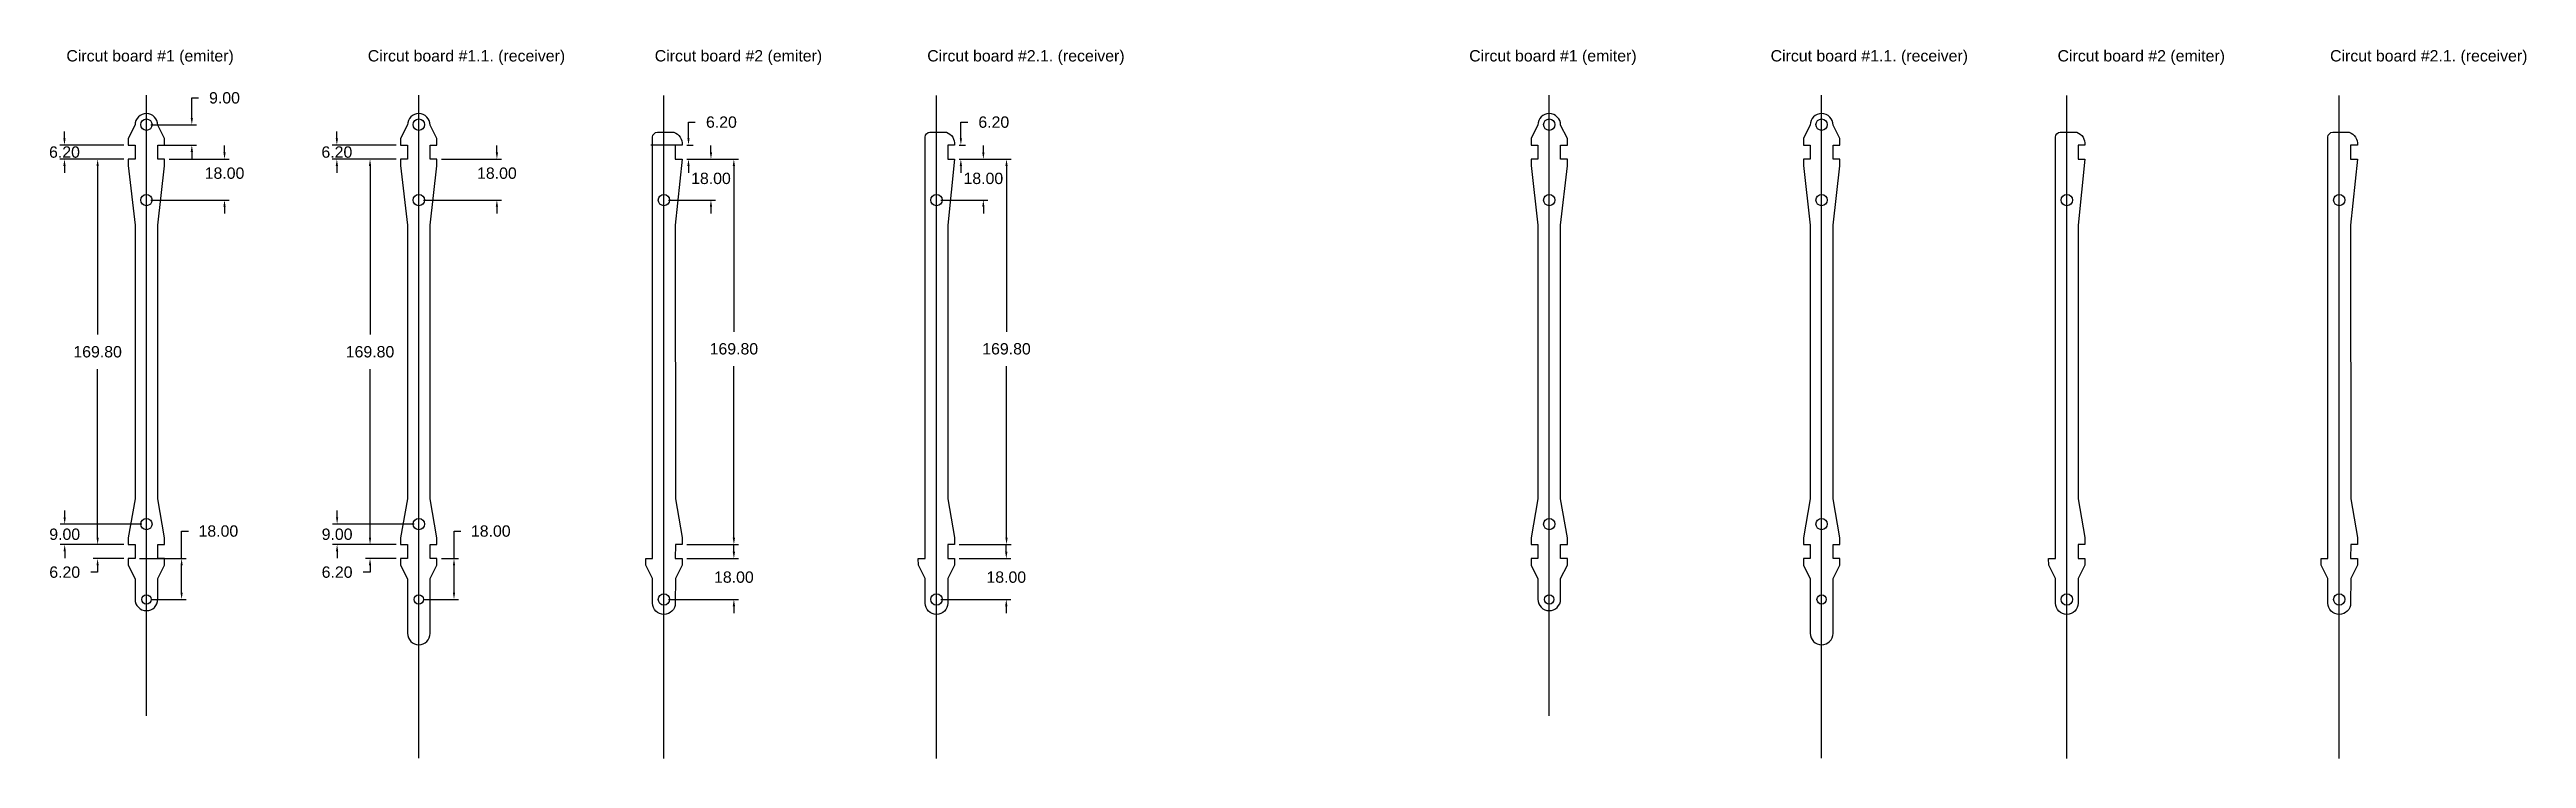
# Model space of a CAD drawing. Header units: millimetres. Extents: x -55 to 1036, y -54 to 258.
import ezdxf

# ---------------------------------------------------------------- set-up
doc = ezdxf.new("R2010")
doc.units = ezdxf.units.MM
doc.header["$MEASUREMENT"] = 0
doc.layers.add('circuit board#1', color=7, linetype='Continuous')
doc.styles.get("Standard").update_dxf_attribs({"font": 'arial.ttf'})
doc.dimstyles.get("Standard").update_dxf_attribs({"dimtxt": 0.18, "dimasz": 0.18, "dimexe": 0.18, "dimexo": 0.0625, "dimgap": 0.09, "dimtad": 0, "dimtih": 1, "dimtoh": 1, "dimdec": 4, "dimzin": 0, "dimdsep": 46, "dimtxsty": 'Standard', "dimcen": 0.09, "dimadec": 0, "dimazin": 0, "dimtfac": 1, "dimtdec": 4, "dimtofl": 0, "dimtmove": 0, "dimatfit": 3, "dimfxl": 0, "dimtolj": 1, "dimtzin": 0, "dimarcsym": 0})

# ---------------------------------------------------------------- blocks, each defined once
blk = doc.blocks.new('*D1')
at = {"color": 0, "lineweight": -2}
for p, q in [((-22.5, 210), (-36, 210)), ((-34, 207), (-34, 132.7)), ((-34, 43.2), (-34, 117.5)), ((-22.5, 40.2), (-36, 40.2))]:
    blk.add_line(p, q, dxfattribs=at)
at = {"color": 0}
for points in [[(-34.5, 207), (-33.5, 207), (-34, 210)], [(-34.5, 43.2), (-33.5, 43.2), (-34, 40.2)]]:
    blk.add_solid(points, dxfattribs=at)
at = {"layer": 'Defpoints', "color": 0}
for p in [(-20.5, 210), (-34, 40.2), (-20.5, 40.2)]:
    blk.add_point(p, dxfattribs=at)
at = {"color": 0, "insert": (-34, 125.1), "char_height": 5, "attachment_point": 5}
blk.add_mtext('\\A1;169.80', dxfattribs=at)
blk = doc.blocks.new('*D2')
at = {"color": 0, "lineweight": -2}
for p, q in [((-34, 43.2), (-34, 46.2)), ((-22.5, 40.2), (-36, 40.2)), ((-22.5, 34), (-36, 34)), ((-34, 28), (-37, 28)), ((-34, 31), (-34, 28))]:
    blk.add_line(p, q, dxfattribs=at)
at = {"color": 0}
for points in [[(-34.5, 43.2), (-33.5, 43.2), (-34, 40.2)], [(-34.5, 31), (-33.5, 31), (-34, 34)]]:
    blk.add_solid(points, dxfattribs=at)
at = {"layer": 'Defpoints', "color": 0}
for p in [(-34, 34), (-20.5, 40.2), (-20.5, 34)]:
    blk.add_point(p, dxfattribs=at)
at = {"color": 0, "insert": (-48.5, 28), "char_height": 5, "attachment_point": 5}
blk.add_mtext('\\A1;6.20', dxfattribs=at)
blk = doc.blocks.new('*D3')
at = {"color": 0, "lineweight": -2}
for p, q in [((-48.6, 219.2), (-48.6, 222.2)), ((-22.5, 216.2), (-50.6, 216.2)), ((-22.5, 210), (-50.6, 210)), ((-48.6, 207), (-48.6, 204))]:
    blk.add_line(p, q, dxfattribs=at)
at = {"color": 0}
for points in [[(-49.1, 219.2), (-48.1, 219.2), (-48.6, 216.2)], [(-49.1, 207), (-48.1, 207), (-48.6, 210)]]:
    blk.add_solid(points, dxfattribs=at)
at = {"layer": 'Defpoints', "color": 0}
for p in [(-48.6, 210), (-20.5, 216.2), (-20.5, 210)]:
    blk.add_point(p, dxfattribs=at)
at = {"color": 0, "insert": (-48.6, 213.1), "char_height": 5, "attachment_point": 5}
blk.add_mtext('\\A1;6.20', dxfattribs=at)
blk = doc.blocks.new('*D6')
at = {"color": 0, "lineweight": -2}
for p, q in [((97.5, 210), (84, 210)), ((86, 207), (86, 132.7)), ((86, 43.2), (86, 117.5)), ((97.5, 40.2), (84, 40.2))]:
    blk.add_line(p, q, dxfattribs=at)
at = {"color": 0}
for points in [[(85.5, 207), (86.5, 207), (86, 210)], [(85.5, 43.2), (86.5, 43.2), (86, 40.2)]]:
    blk.add_solid(points, dxfattribs=at)
at = {"layer": 'Defpoints', "color": 0}
for p in [(99.5, 210), (86, 40.2), (99.5, 40.2)]:
    blk.add_point(p, dxfattribs=at)
at = {"color": 0, "insert": (86, 125.1), "char_height": 5, "attachment_point": 5}
blk.add_mtext('\\A1;169.80', dxfattribs=at)
blk = doc.blocks.new('*D5')
at = {"color": 0, "lineweight": -2}
for p, q in [((86, 43.2), (86, 46.2)), ((97.5, 40.2), (84, 40.2)), ((97.5, 34), (84, 34)), ((86, 28), (83, 28)), ((86, 31), (86, 28))]:
    blk.add_line(p, q, dxfattribs=at)
at = {"color": 0}
for points in [[(85.5, 43.2), (86.5, 43.2), (86, 40.2)], [(85.5, 31), (86.5, 31), (86, 34)]]:
    blk.add_solid(points, dxfattribs=at)
at = {"layer": 'Defpoints', "color": 0}
for p in [(86, 34), (99.5, 40.2), (99.5, 34)]:
    blk.add_point(p, dxfattribs=at)
at = {"color": 0, "insert": (71.5, 28), "char_height": 5, "attachment_point": 5}
blk.add_mtext('\\A1;6.20', dxfattribs=at)
blk = doc.blocks.new('*D4')
at = {"color": 0, "lineweight": -2}
for p, q in [((71.4, 219.2), (71.4, 222.2)), ((97.5, 216.2), (69.4, 216.2)), ((97.5, 210), (69.4, 210)), ((71.4, 207), (71.4, 204))]:
    blk.add_line(p, q, dxfattribs=at)
at = {"color": 0}
for points in [[(70.9, 219.2), (71.9, 219.2), (71.4, 216.2)], [(70.9, 207), (71.9, 207), (71.4, 210)]]:
    blk.add_solid(points, dxfattribs=at)
at = {"layer": 'Defpoints', "color": 0}
for p in [(71.4, 210), (99.5, 216.2), (99.5, 210)]:
    blk.add_point(p, dxfattribs=at)
at = {"color": 0, "insert": (71.4, 213.1), "char_height": 5, "attachment_point": 5}
blk.add_mtext('\\A1;6.20', dxfattribs=at)
blk = doc.blocks.new('*D7')
at = {"color": 0, "lineweight": -2}
for p, q in [((3, 34), (3, 46.1)), ((3, 46.1), (6, 46.1)), ((-15.5, 34), (5, 34)), ((3, 19), (3, 31)), ((-10.5, 16), (5, 16))]:
    blk.add_line(p, q, dxfattribs=at)
at = {"color": 0}
for points in [[(2.5, 31), (3.5, 31), (3, 34)], [(2.5, 19), (3.5, 19), (3, 16)]]:
    blk.add_solid(points, dxfattribs=at)
at = {"layer": 'Defpoints', "color": 0}
for p in [(-17.5, 34), (-12.5, 16), (3, 16)]:
    blk.add_point(p, dxfattribs=at)
at = {"color": 0, "insert": (19.2, 46.1), "char_height": 5, "attachment_point": 5}
blk.add_mtext('\\A1;18.00', dxfattribs=at)
blk = doc.blocks.new('*D8')
at = {"color": 0, "lineweight": -2}
for p, q in [((7.5, 228.2), (7.5, 237)), ((7.5, 237), (10.5, 237)), ((-10.5, 225.2), (9.5, 225.2)), ((-5.5, 216.2), (9.5, 216.2)), ((7.5, 213.2), (7.5, 210.2))]:
    blk.add_line(p, q, dxfattribs=at)
at = {"color": 0}
for points in [[(7, 228.2), (8, 228.2), (7.5, 225.2)], [(7, 213.2), (8, 213.2), (7.5, 216.2)]]:
    blk.add_solid(points, dxfattribs=at)
at = {"layer": 'Defpoints', "color": 0}
for p in [(-12.5, 225.2), (-7.5, 216.2), (7.5, 216.2)]:
    blk.add_point(p, dxfattribs=at)
at = {"color": 0, "insert": (21.9, 237), "char_height": 5, "attachment_point": 5}
blk.add_mtext('\\A1;9.00', dxfattribs=at)
blk = doc.blocks.new('*D9')
at = {"color": 0, "lineweight": -2}
for p, q in [((123, 34), (123, 46.1)), ((123, 46.1), (126, 46.1)), ((117.5, 34), (125, 34)), ((123, 19), (123, 31)), ((109.5, 16), (125, 16))]:
    blk.add_line(p, q, dxfattribs=at)
at = {"color": 0}
for points in [[(122.5, 31), (123.5, 31), (123, 34)], [(122.5, 19), (123.5, 19), (123, 16)]]:
    blk.add_solid(points, dxfattribs=at)
at = {"layer": 'Defpoints', "color": 0}
for p in [(115.5, 34), (107.5, 16), (123, 16)]:
    blk.add_point(p, dxfattribs=at)
at = {"color": 0, "insert": (139.2, 46.1), "char_height": 5, "attachment_point": 5}
blk.add_mtext('\\A1;18.00', dxfattribs=at)
blk = doc.blocks.new('*D10')
at = {"color": 0, "lineweight": -2}
for p, q in [((225.5, 210), (248.3, 210)), ((246.3, 207), (246.3, 133.9)), ((246.3, 43.2), (246.3, 118.8)), ((225.5, 40.2), (248.3, 40.2))]:
    blk.add_line(p, q, dxfattribs=at)
at = {"color": 0}
for points in [[(245.8, 207), (246.8, 207), (246.3, 210)], [(245.8, 43.2), (246.8, 43.2), (246.3, 40.2)]]:
    blk.add_solid(points, dxfattribs=at)
at = {"layer": 'Defpoints', "color": 0}
for p in [(223.5, 210), (223.5, 40.2, 0), (246.3, 40.2)]:
    blk.add_point(p, dxfattribs=at)
at = {"color": 0, "insert": (246.3, 126.4), "char_height": 5, "attachment_point": 5}
blk.add_mtext('\\A1;169.80', dxfattribs=at)
blk = doc.blocks.new('*D11')
at = {"color": 0, "lineweight": -2}
for p, q in [((225.5, 34), (248.3, 34)), ((246.3, 37), (246.3, 40)), ((217.5, 16), (248.3, 16)), ((246.3, 13), (246.3, 10))]:
    blk.add_line(p, q, dxfattribs=at)
at = {"color": 0}
for points in [[(245.8, 37), (246.8, 37), (246.3, 34)], [(245.8, 13), (246.8, 13), (246.3, 16)]]:
    blk.add_solid(points, dxfattribs=at)
at = {"layer": 'Defpoints', "color": 0}
for p in [(223.5, 34), (215.5, 16), (246.3, 16)]:
    blk.add_point(p, dxfattribs=at)
at = {"color": 0, "insert": (246.3, 25.8), "char_height": 5, "attachment_point": 5}
blk.add_mtext('\\A1;18.00', dxfattribs=at)
blk = doc.blocks.new('*D12')
at = {"color": 0, "lineweight": -2}
for p, q in [((225.5, 210), (238.2, 210)), ((236.2, 213), (236.2, 216)), ((217.5, 192), (238.2, 192)), ((236.2, 189), (236.2, 186))]:
    blk.add_line(p, q, dxfattribs=at)
at = {"color": 0}
for points in [[(235.7, 213), (236.7, 213), (236.2, 210)], [(235.7, 189), (236.7, 189), (236.2, 192)]]:
    blk.add_solid(points, dxfattribs=at)
at = {"layer": 'Defpoints', "color": 0}
for p in [(223.5, 210), (215.5, 192), (236.2, 192)]:
    blk.add_point(p, dxfattribs=at)
at = {"color": 0, "insert": (236.2, 201.5), "char_height": 5, "attachment_point": 5}
blk.add_mtext('\\A1;18.00', dxfattribs=at)
blk = doc.blocks.new('*D13')
at = {"color": 0, "lineweight": -2}
for p, q in [((226.3, 219.2), (226.3, 226.3)), ((226.3, 226.3), (229.3, 226.3)), ((225.5, 216.2), (228.3, 216.2)), ((225.5, 210), (228.3, 210)), ((226.3, 207), (226.3, 204))]:
    blk.add_line(p, q, dxfattribs=at)
at = {"color": 0}
for points in [[(225.8, 219.2), (226.8, 219.2), (226.3, 216.2)], [(225.8, 207), (226.8, 207), (226.3, 210)]]:
    blk.add_solid(points, dxfattribs=at)
at = {"layer": 'Defpoints', "color": 0}
for p in [(223.5, 216.2), (223.5, 210), (226.3, 210)]:
    blk.add_point(p, dxfattribs=at)
at = {"color": 0, "insert": (240.8, 226.3), "char_height": 5, "attachment_point": 5}
blk.add_mtext('\\A1;6.20', dxfattribs=at)
blk = doc.blocks.new('*D15')
at = {"color": 0, "lineweight": -2}
for p, q in [((345.5, 210), (368.4, 210)), ((366.4, 207), (366.4, 133.9)), ((366.4, 43.2), (366.4, 118.8)), ((345.6, 40.2), (368.4, 40.2))]:
    blk.add_line(p, q, dxfattribs=at)
at = {"color": 0}
for points in [[(365.9, 207), (366.9, 207), (366.4, 210)], [(365.9, 43.2), (366.9, 43.2), (366.4, 40.2)]]:
    blk.add_solid(points, dxfattribs=at)
at = {"layer": 'Defpoints', "color": 0}
for p in [(343.5, 210), (343.6, 40.2, 0), (366.4, 40.2)]:
    blk.add_point(p, dxfattribs=at)
at = {"color": 0, "insert": (366.4, 126.4), "char_height": 5, "attachment_point": 5}
blk.add_mtext('\\A1;169.80', dxfattribs=at)
blk = doc.blocks.new('*D16')
at = {"color": 0, "lineweight": -2}
for p, q in [((345.5, 34), (368.3, 34)), ((366.3, 37), (366.3, 40)), ((337.5, 16), (368.3, 16)), ((366.3, 13), (366.3, 10))]:
    blk.add_line(p, q, dxfattribs=at)
at = {"color": 0}
for points in [[(365.8, 37), (366.8, 37), (366.3, 34)], [(365.8, 13), (366.8, 13), (366.3, 16)]]:
    blk.add_solid(points, dxfattribs=at)
at = {"layer": 'Defpoints', "color": 0}
for p in [(343.5, 34), (335.5, 16), (366.3, 16)]:
    blk.add_point(p, dxfattribs=at)
at = {"color": 0, "insert": (366.3, 25.8), "char_height": 5, "attachment_point": 5}
blk.add_mtext('\\A1;18.00', dxfattribs=at)
blk = doc.blocks.new('*D17')
at = {"color": 0, "lineweight": -2}
for p, q in [((345.5, 210), (358.2, 210)), ((356.2, 213), (356.2, 216)), ((337.5, 192), (358.2, 192)), ((356.2, 189), (356.2, 186))]:
    blk.add_line(p, q, dxfattribs=at)
at = {"color": 0}
for points in [[(355.7, 213), (356.7, 213), (356.2, 210)], [(355.7, 189), (356.7, 189), (356.2, 192)]]:
    blk.add_solid(points, dxfattribs=at)
at = {"layer": 'Defpoints', "color": 0}
for p in [(343.5, 210), (335.5, 192), (356.2, 192)]:
    blk.add_point(p, dxfattribs=at)
at = {"color": 0, "insert": (356.2, 201.5), "char_height": 5, "attachment_point": 5}
blk.add_mtext('\\A1;18.00', dxfattribs=at)
blk = doc.blocks.new('*D14')
at = {"color": 0, "lineweight": -2}
for p, q in [((346.3, 219.2), (346.3, 226.3)), ((346.3, 226.3), (349.3, 226.3)), ((345.5, 216.2), (348.3, 216.2)), ((345.5, 210), (348.3, 210)), ((346.3, 207), (346.3, 204))]:
    blk.add_line(p, q, dxfattribs=at)
at = {"color": 0}
for points in [[(345.8, 219.2), (346.8, 219.2), (346.3, 216.2)], [(345.8, 207), (346.8, 207), (346.3, 210)]]:
    blk.add_solid(points, dxfattribs=at)
at = {"layer": 'Defpoints', "color": 0}
for p in [(343.5, 216.2), (343.5, 210), (346.3, 210)]:
    blk.add_point(p, dxfattribs=at)
at = {"color": 0, "insert": (360.8, 226.3), "char_height": 5, "attachment_point": 5}
blk.add_mtext('\\A1;6.20', dxfattribs=at)
blk = doc.blocks.new('*D20')
at = {"color": 0, "lineweight": -2}
for p, q in [((-48.5, 52.2), (-48.5, 55.2)), ((-14.5, 49.2), (-50.5, 49.2)), ((-22.5, 40.2), (-50.5, 40.2)), ((-48.5, 37.2), (-48.5, 34.2))]:
    blk.add_line(p, q, dxfattribs=at)
at = {"color": 0}
for points in [[(-49, 52.2), (-48, 52.2), (-48.5, 49.2)], [(-49, 37.2), (-48, 37.2), (-48.5, 40.2)]]:
    blk.add_solid(points, dxfattribs=at)
at = {"layer": 'Defpoints', "color": 0}
for p in [(-12.5, 49.2), (-48.5, 40.2), (-20.5, 40.2)]:
    blk.add_point(p, dxfattribs=at)
at = {"color": 0, "insert": (-48.5, 44.7), "char_height": 5, "attachment_point": 5}
blk.add_mtext('\\A1;9.00', dxfattribs=at)
blk = doc.blocks.new('*D21')
at = {"color": 0, "lineweight": -2}
for p, q in [((-2.5, 210), (23.9, 210)), ((21.9, 213), (21.9, 216)), ((-10.5, 192), (23.9, 192)), ((21.9, 189), (21.9, 186))]:
    blk.add_line(p, q, dxfattribs=at)
at = {"color": 0}
for points in [[(21.4, 213), (22.4, 213), (21.9, 210)], [(21.4, 189), (22.4, 189), (21.9, 192)]]:
    blk.add_solid(points, dxfattribs=at)
at = {"layer": 'Defpoints', "color": 0}
for p in [(-4.5, 210), (21.9, 210), (-12.5, 192)]:
    blk.add_point(p, dxfattribs=at)
at = {"color": 0, "insert": (21.9, 203.8), "char_height": 5, "attachment_point": 5}
blk.add_mtext('\\A1;18.00', dxfattribs=at)
blk = doc.blocks.new('*D22')
at = {"color": 0, "lineweight": -2}
for p, q in [((117.5, 210), (143.9, 210)), ((141.9, 213), (141.9, 216)), ((109.5, 192), (143.9, 192)), ((141.9, 189), (141.9, 186))]:
    blk.add_line(p, q, dxfattribs=at)
at = {"color": 0}
for points in [[(141.4, 213), (142.4, 213), (141.9, 210)], [(141.4, 189), (142.4, 189), (141.9, 192)]]:
    blk.add_solid(points, dxfattribs=at)
at = {"layer": 'Defpoints', "color": 0}
for p in [(115.5, 210), (141.9, 210), (107.5, 192)]:
    blk.add_point(p, dxfattribs=at)
at = {"color": 0, "insert": (141.9, 203.8), "char_height": 5, "attachment_point": 5}
blk.add_mtext('\\A1;18.00', dxfattribs=at)
blk = doc.blocks.new('*D23')
at = {"color": 0, "lineweight": -2}
for p, q in [((71.5, 52.2), (71.5, 55.2)), ((105.5, 49.2), (69.5, 49.2)), ((97.5, 40.2), (69.5, 40.2)), ((71.5, 37.2), (71.5, 34.2))]:
    blk.add_line(p, q, dxfattribs=at)
at = {"color": 0}
for points in [[(71, 52.2), (72, 52.2), (71.5, 49.2)], [(71, 37.2), (72, 37.2), (71.5, 40.2)]]:
    blk.add_solid(points, dxfattribs=at)
at = {"layer": 'Defpoints', "color": 0}
for p in [(107.5, 49.2), (71.5, 40.2), (99.5, 40.2)]:
    blk.add_point(p, dxfattribs=at)
at = {"color": 0, "insert": (71.5, 44.7), "char_height": 5, "attachment_point": 5}
blk.add_mtext('\\A1;9.00', dxfattribs=at)

msp = doc.modelspace()

# ---------------------------------------------------------------- linework, layer by layer
at = {"color": 1, "linetype": 'Continuous'}
for points in [[(-12.5, -35.316), (-12.5, 238.184)], [(107.5, -53.892), (107.5, 238.184)], [(605.5, -35.316), (605.5, 238.184)], [(725.5, -53.892), (725.5, 238.184)]]:
    msp.add_lwpolyline(points, dxfattribs=at)
at = {"color": 1, "linetype": 'Continuous', "elevation": 0}
for points in [[(215.5, -54.086), (215.5, 237.99)], [(335.544, -54.086), (335.544, 237.99)], [(833.5, -54.086), (833.5, 237.99)], [(953.544, -54.086), (953.544, 237.99)]]:
    msp.add_lwpolyline(points, dxfattribs=at)
at = {"color": 1}
msp.add_lwpolyline([(220.5, 216.2), (209.783, 216.2)], dxfattribs=at)
for centre, radius in [((-12.5, 225.205), 2.5), ((107.5, 225.205), 2.5), ((605.5, 225.205), 2.5), ((725.5, 225.205), 2.5), ((-12.5, 191.999), 2.5), ((107.5, 191.999), 2.5), ((215.5, 192), 2.5), ((335.544, 192), 2.5), ((605.5, 191.999), 2.5), ((725.5, 191.999), 2.5), ((833.5, 192), 2.5), ((953.544, 192), 2.5), ((-12.5, 49.197), 2.5), ((107.5, 49.197), 2.5), ((605.5, 49.197), 2.5), ((725.5, 49.197), 2.5), ((-12.5, 15.997), 2.062), ((107.5, 15.997), 2.062), ((215.5, 15.991, -0.006), 2.5), ((335.544, 15.991, -0.006), 2.5), ((605.5, 15.997), 2.062), ((725.5, 15.997), 2.062), ((833.5, 15.991, -0.006), 2.5), ((953.544, 15.991, -0.006), 2.5)]:
    msp.add_circle(centre, radius)
at = {"layer": 'circuit board#1'}
for points in [[(-7.5, 16.068), (-7.5, 25.16), (-4.5, 31.1), (-4.5, 34), (-7.5, 34), (-7.5, 40.2), (-4.5, 40.2), (-4.5, 43.144), (-7.5, 60.339), (-7.5, 180.878), (-4.5, 207.073), (-4.5, 210), (-7.5, 210), (-7.5, 216.2), (-4.5, 216.2), (-4.5, 219.1), (-7.5, 225.04, 1), (-17.5, 225.061), (-20.5, 219.143), (-20.5, 216.2), (-17.5, 216.2), (-17.5, 210), (-20.5, 210), (-20.5, 207.138), (-17.5, 180.878), (-17.5, 60.339), (-20.5, 43.079), (-20.5, 40.2), (-17.5, 40.2), (-17.5, 34), (-20.5, 34), (-20.5, 31.057), (-17.5, 25.139), (-17.5, 16.068, 1), (-7.5, 16.047)], [(102.5, 25.139), (102.5, 1.068, 1), (112.5, 1.047), (112.5, 1.068), (112.5, 25.16), (115.5, 31.1), (115.5, 34), (112.5, 34), (112.5, 40.2), (115.5, 40.2), (115.5, 43.144), (112.5, 60.339), (112.5, 180.878), (115.5, 207.073), (115.5, 210), (112.5, 210), (112.5, 216.2), (115.5, 216.2), (115.5, 219.1), (112.5, 225.04, 1), (102.5, 225.061), (99.5, 219.143), (99.5, 216.2), (102.5, 216.2), (102.5, 210), (99.5, 210), (99.5, 207.138), (102.5, 180.878), (102.5, 60.339), (99.5, 43.079), (99.5, 40.2), (102.5, 40.2), (102.5, 34), (99.5, 34), (99.5, 31.057)], [(610.5, 16.068), (610.5, 25.16), (613.5, 31.1), (613.5, 34), (610.5, 34), (610.5, 40.2), (613.5, 40.2), (613.5, 43.144), (610.5, 60.339), (610.5, 180.878), (613.5, 207.073), (613.5, 210), (610.5, 210), (610.5, 216.2), (613.5, 216.2), (613.5, 219.1), (610.5, 225.04, 1), (600.5, 225.061), (597.5, 219.143), (597.5, 216.2), (600.5, 216.2), (600.5, 210), (597.5, 210), (597.5, 207.138), (600.5, 180.878), (600.5, 60.339), (597.5, 43.079), (597.5, 40.2), (600.5, 40.2), (600.5, 34), (597.5, 34), (597.5, 31.057), (600.5, 25.139), (600.5, 16.068, 1), (610.5, 16.047)], [(720.5, 25.139), (720.5, 1.068, 1), (730.5, 1.047), (730.5, 1.068), (730.5, 25.16), (733.5, 31.1), (733.5, 34), (730.5, 34), (730.5, 40.2), (733.5, 40.2), (733.5, 43.144), (730.5, 60.339), (730.5, 180.878), (733.5, 207.073), (733.5, 210), (730.5, 210), (730.5, 216.2), (733.5, 216.2), (733.5, 219.1), (730.5, 225.04, 1), (720.5, 225.061), (717.5, 219.143), (717.5, 216.2), (720.5, 216.2), (720.5, 210), (717.5, 210), (717.5, 207.138), (720.5, 180.878), (720.5, 60.339), (717.5, 43.079), (717.5, 40.2), (720.5, 40.2), (720.5, 34), (717.5, 34), (717.5, 31.057)], [(220.489, 14.357, -0.99964112), (210.506, 14.357), (210.481, 25.158), (207.519, 31.082), (207.494, 33.991), (210.5, 34.001), (210.5, 219.673, -0.40836391), (212.636, 221.899), (219.862, 221.899, -0.3370758), (223.5, 216.2), (220.5, 216.2), (220.5, 210.01), (223.5, 210.01), (220.503, 180.878), (220.512, 60.339), (223.513, 43.225), (223.513, 40.207), (220.513, 40.207), (220.5, 33.991), (223.494, 33.991), (223.494, 31.091), (220.507, 25.208), (220.489, 14.345)], [(340.533, 14.357, -0.99964112), (330.551, 14.357), (330.526, 25.158), (327.564, 31.082), (327.538, 33.991), (330.544, 34.001), (330.544, 219.673, -0.40836391), (332.68, 221.899), (339.906, 221.899, -0.3370758), (343.544, 216.2), (340.544, 216.2), (340.544, 210.01), (343.544, 210.01), (340.547, 180.878), (340.556, 60.339), (343.558, 43.225), (343.558, 40.207), (340.558, 40.207), (340.544, 33.991), (343.538, 33.991), (343.538, 31.091), (340.551, 25.208), (340.533, 14.345)], [(838.489, 14.357, -0.99964112), (828.506, 14.357), (828.481, 25.158), (825.519, 31.082), (825.494, 33.991), (828.5, 34.001), (828.5, 219.673, -0.40836391), (830.636, 221.899), (837.862, 221.899, -0.3370758), (841.5, 216.2), (838.5, 216.2), (838.5, 210.01), (841.5, 210.01), (838.503, 180.878), (838.512, 60.339), (841.513, 43.225), (841.513, 40.207), (838.513, 40.207), (838.5, 33.991), (841.494, 33.991), (841.494, 31.091), (838.507, 25.208), (838.489, 14.345)], [(958.533, 14.357, -0.99964112), (948.551, 14.357), (948.526, 25.158), (945.564, 31.082), (945.538, 33.991), (948.544, 34.001), (948.544, 219.673, -0.40836391), (950.68, 221.899), (957.906, 221.899, -0.3370758), (961.544, 216.2), (958.544, 216.2), (958.544, 210.01), (961.544, 210.01), (958.547, 180.878), (958.556, 60.339), (961.558, 43.225), (961.558, 40.207), (958.558, 40.207), (958.544, 33.991), (961.538, 33.991), (961.538, 31.091), (958.551, 25.208), (958.533, 14.345)]]:
    msp.add_lwpolyline(points, format="xyb", close=True, dxfattribs=at)

# ---------------------------------------------------------------- texts
at = {"char_height": 5, "attachment_point": 1}
for s, insert in [('Circut board #1 (emiter)', (-47.756, 258.048)), ('Circut board #1.1. (receiver)', (85.016, 258.048)), ('Circut board #2 (emiter)', (211.436, 258.048)), ('Circut board #2.1. (receiver)', (331.481, 258.048)), ('Circut board #1 (emiter)', (570.244, 258.048)), ('Circut board #1.1. (receiver)', (703.016, 258.048)), ('Circut board #2 (emiter)', (829.436, 258.048)), ('Circut board #2.1. (receiver)', (949.481, 258.048))]:
    msp.add_mtext_dynamic_manual_height_columns(s, width=92.0062, gutter_width=301.893, heights=[0], dxfattribs=dict(at, insert=insert))

# ---------------------------------------------------------------- dimensions: what is measured, and where the dimension line sits
for base, p1, p2, picture, middle in [((7.4531, 216.2), (-12.5, 225.2049), (-7.5, 216.2), '*D8', (21.9384, 236.9941)), ((226.251, 210), (223.5, 216.2), (223.499, 210), '*D13', (240.75, 226.335)), ((346.296, 210), (343.544, 216.2), (343.543, 210), '*D14', (360.795, 226.335)), ((-48.554, 210), (-20.5, 216.2), (-20.5, 210), '*D3', (-48.554, 213.1)), ((71.446, 210), (99.5, 216.2), (99.5, 210), '*D4', (71.446, 213.1)), ((21.938, 210), (-12.5, 191.999), (-4.5, 210), '*D21', (21.938, 203.788)), ((141.938, 210), (107.5, 191.999), (115.5, 210), '*D22', (141.938, 203.788)), ((236.158, 192), (223.5, 210), (215.5, 192), '*D12', (236.158, 201.481)), ((246.308, 40.207), (223.5, 210.01), (223.513, 40.207, 0.013), '*D10', (246.308, 126.356)), ((356.203, 192), (343.544, 210), (335.544, 192), '*D17', (356.203, 201.481)), ((366.353, 40.207), (343.544, 210.01), (343.558, 40.207, 0.013), '*D15', (366.353, 126.356)), ((-48.499, 40.2), (-12.5, 49.197), (-20.5, 40.2), '*D20', (-48.499, 44.699)), ((71.501, 40.2), (107.5, 49.197), (99.5, 40.2), '*D23', (71.501, 44.699)), ((3.045, 15.997), (-17.5, 34), (-12.5, 15.997), '*D7', (19.237, 46.053)), ((123.045, 15.997), (115.5, 34), (107.5, 15.997), '*D9', (139.237, 46.053)), ((246.303, 15.991, -0.006), (223.494, 33.991, -0.006), (215.5, 15.991, -0.006), '*D11', (246.303, 25.79, -0.006)), ((366.347, 15.991, -0.006), (343.538, 33.991, -0.006), (335.544, 15.991, -0.006), '*D16', (366.347, 25.79, -0.006))]:
    dim = msp.add_linear_dim(base=base, p1=p1, p2=p2, angle=90, dimstyle='Standard', override={"dimtxt": 5, "dimasz": 3, "dimexe": 2, "dimexo": 2, "dimgap": 5, "dimdec": 2})
    dim.commit()
    dim.dimension.update_dxf_attribs({"geometry": picture, "text_midpoint": middle, "dimtype": 160})
for base, p1, p2, override, picture, middle in [((-34, 40.2), (-20.5, 210), (-20.5, 40.2), {"dimtxt": 5, "dimasz": 3, "dimexe": 2, "dimexo": 2, "dimgap": 5, "dimdec": 2, "dimrnd": 0}, '*D1', (-34, 125.1)), ((86, 40.2), (99.5, 210), (99.5, 40.2), {"dimtxt": 5, "dimasz": 3, "dimexe": 2, "dimexo": 2, "dimgap": 5, "dimdec": 2, "dimrnd": 0}, '*D6', (86, 125.1)), ((-34.004, 34), (-20.5, 40.2), (-20.5, 34), {"dimtxt": 5, "dimasz": 3, "dimexe": 2, "dimexo": 2, "dimgap": 5, "dimdec": 2}, '*D2', (-48.503, 28)), ((85.996, 34), (99.5, 40.2), (99.5, 34), {"dimtxt": 5, "dimasz": 3, "dimexe": 2, "dimexo": 2, "dimgap": 5, "dimdec": 2}, '*D5', (71.497, 28))]:
    dim = msp.add_linear_dim(base=base, p1=p1, p2=p2, angle=90, dimstyle='Standard', override=override)
    dim.commit()
    dim.dimension.update_dxf_attribs({"geometry": picture, "text_midpoint": middle})

doc.saveas('drawing.dxf')
